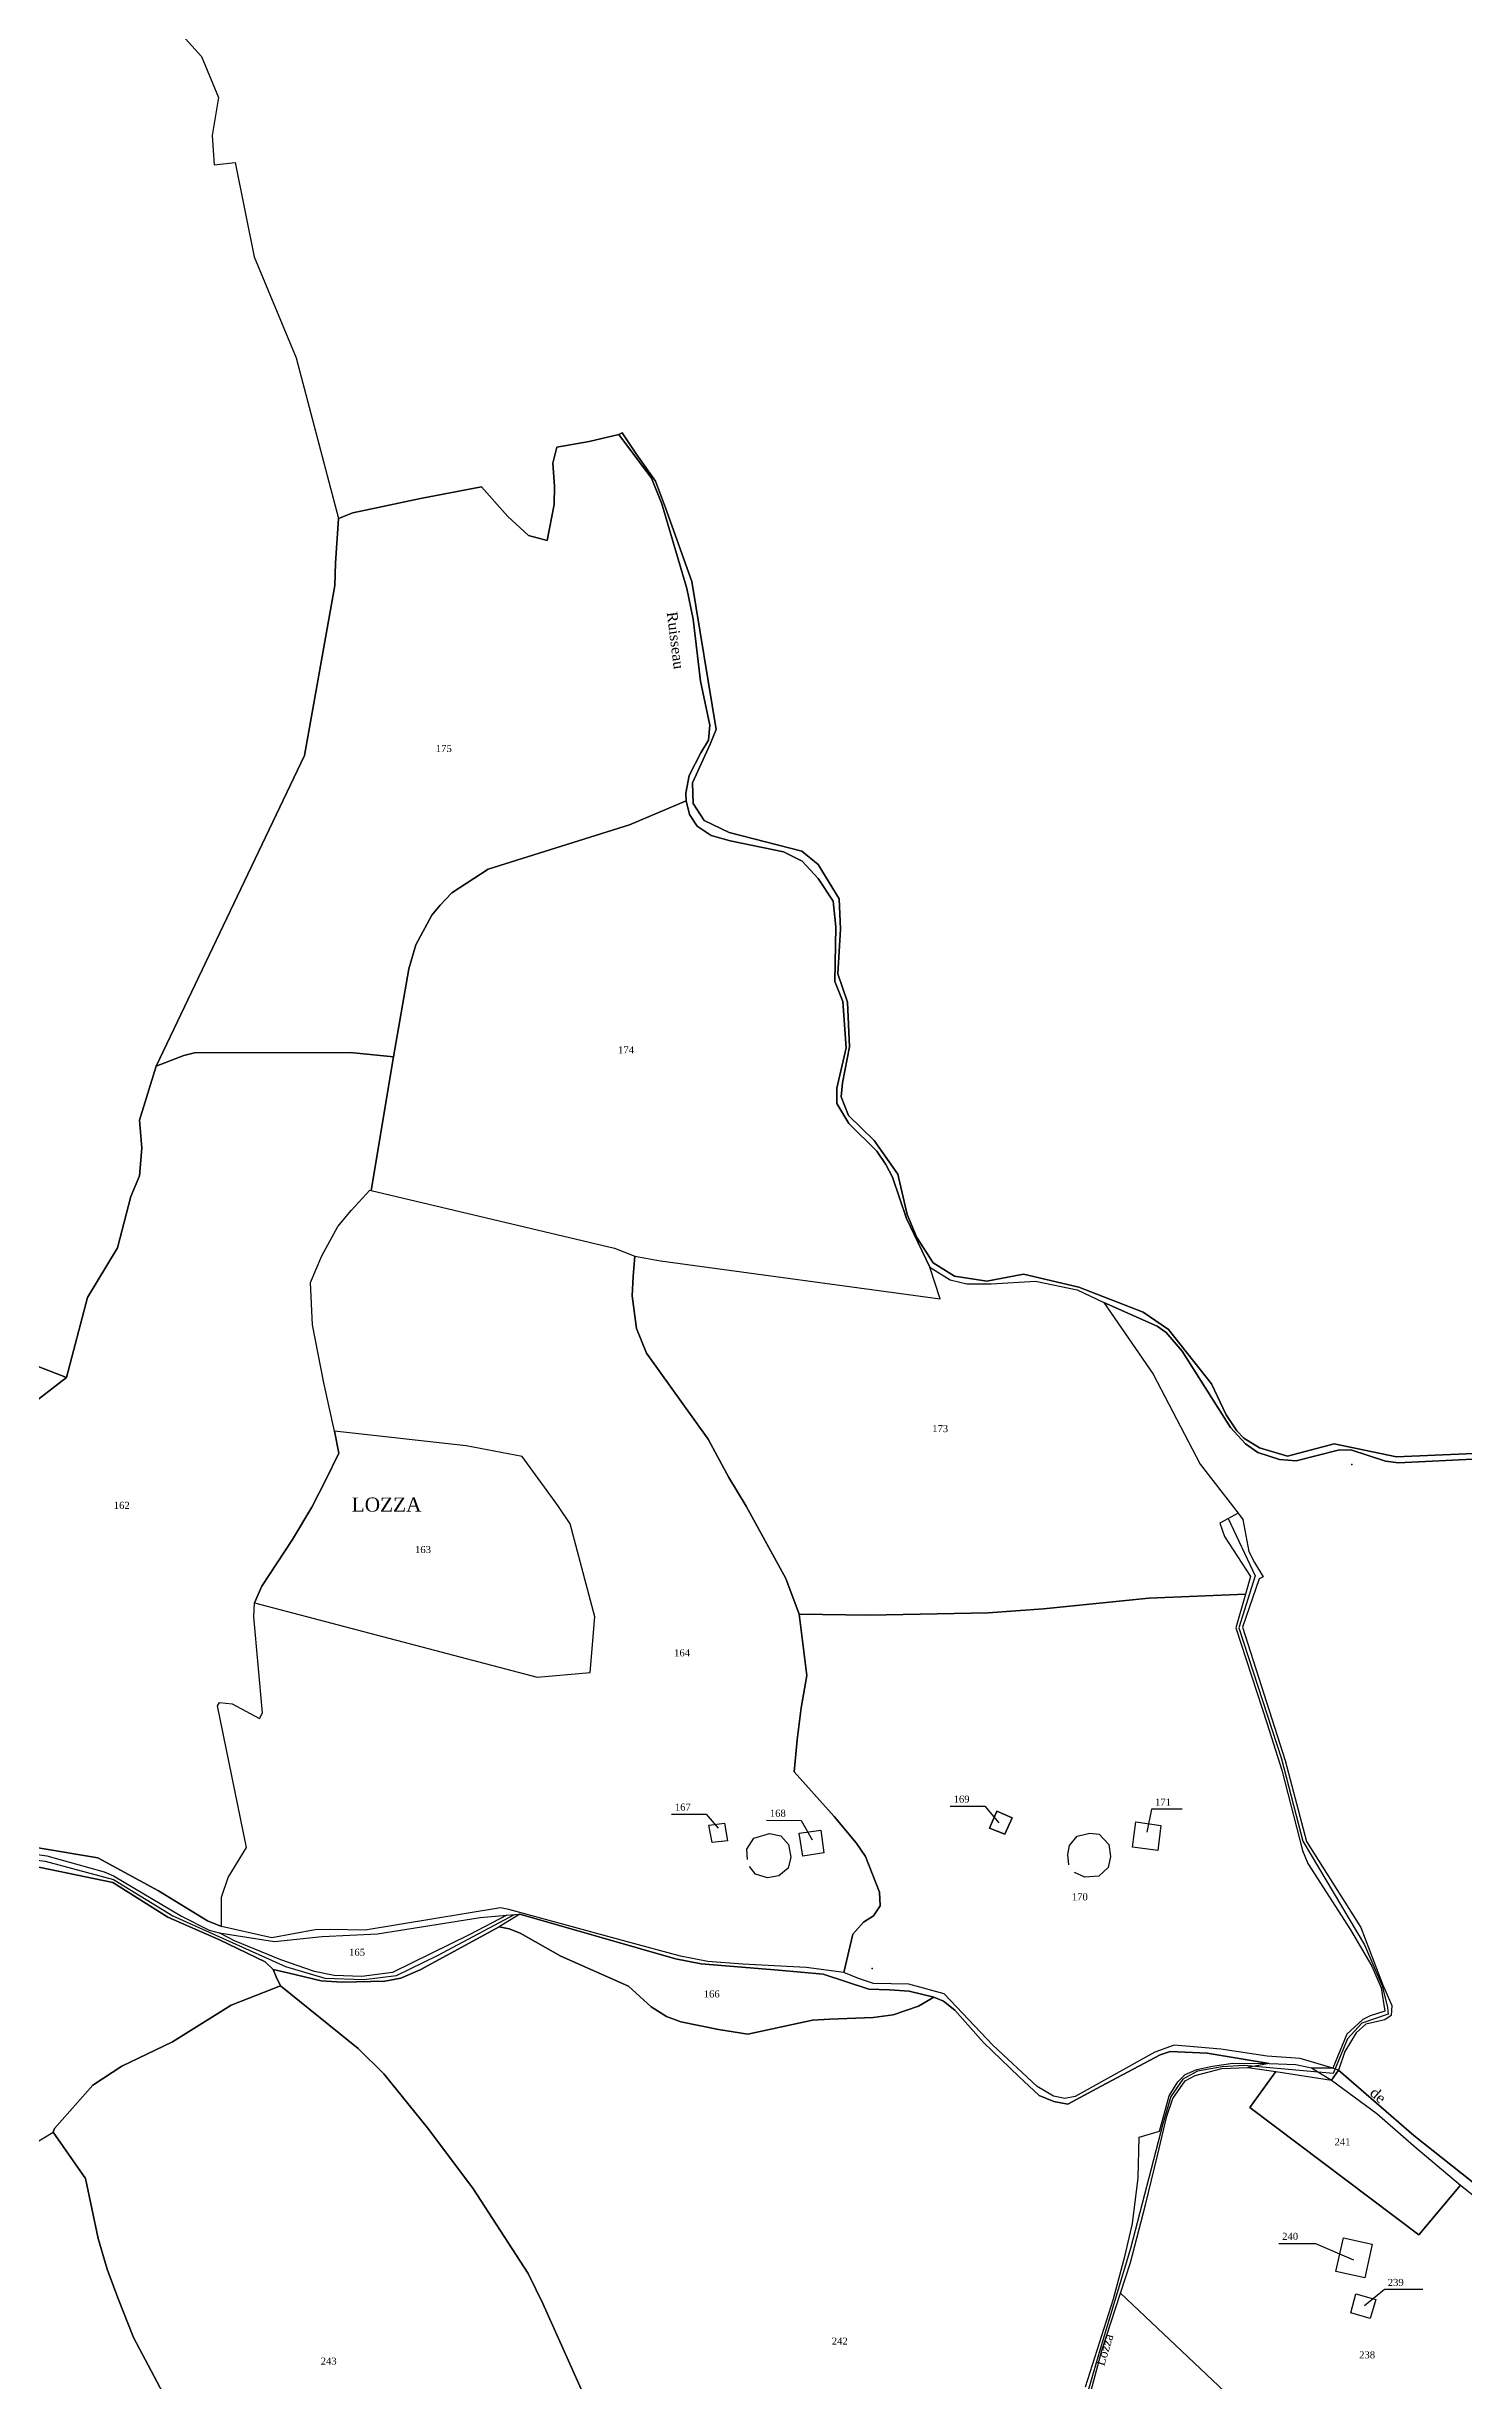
# Model space of a CAD drawing. Extents: x 1205805 to 1207436, y 6154338 to 6158020.
# Drawn here: x 1206519 to 1206922, y 6155623 to 6156285 of the extents above; entities that cross this region are included whole.
import ezdxf

# ---------------------------------------------------------------- set-up
doc = ezdxf.new("R2010")
doc.units = 0
doc.linetypes.add('CONTINU', pattern=[0])
doc.layers.get('0').update_dxf_attribs({"linetype": 'CONTINU'})
for name, color, linetype in [('1FLECHEFL', 7, 'CONTINU'), ('1LIEUDIT', 7, 'CONTINU'), ('1PARCELLE', 7, 'CONTINU'), ('1SECTION', 7, 'CONTINU'), ('1SUBDSECT', 7, 'CONTINU'), ('1TRONFLUV', 7, 'CONTINU'), ('1TROUPARCELLE', 7, 'CONTINU'), ('1ZONCOMM', 7, 'CONTINU'), ('3BATIDUR', 7, 'CONTINU'), ('3FISCLINE', 7, 'CONTINUOUS'), ('3FLECHEPAR', 7, 'CONTINU'), ('3LIEUDITTEX', 7, 'CONTINU'), ('3PARCELLETEX', 7, 'CONTINU'), ('3PONT', 7, 'CONTINU'), ('3TRONFLUVTEX', 7, 'CONTINU'), ('3ZONCOMMTEX', 7, 'CONTINU')]:
    doc.layers.add(name, color=color, linetype=linetype)
doc.styles.get("Standard").update_dxf_attribs({"font": 'Times New Roman'})

# ---------------------------------------------------------------- blocks, each defined once
blk = doc.blocks.new('FLECHRU1')
blk.add_point((0, 0))

msp = doc.modelspace()

# ---------------------------------------------------------------- linework, layer by layer
at = {"layer": '1LIEUDIT'}
for points in [[(1206933.13, 6155886.3), (1206902.38, 6155884.99), (1206884.71, 6155888.62), (1206871.52, 6155885.2), (1206863.58, 6155887.55), (1206859.06, 6155890.24), (1206857.14, 6155892.37), (1206854.06, 6155896.85), (1206849.93, 6155905.73), (1206837.72, 6155921.09), (1206830.51, 6155926.06), (1206812.3, 6155933.14), (1206796.61, 6155936.77), (1206786.22, 6155934.87), (1206777.04, 6155936.29), (1206770.98, 6155940.06), (1206766.31, 6155947.24), (1206763.58, 6155953.77), (1206760.89, 6155965.19), (1206754.22, 6155974.77), (1206746.94, 6155981.87), (1206744.83, 6155987.18), (1206745.26, 6155991.15), (1206747.19, 6156001.33), (1206746.64, 6156014.06), (1206743.88, 6156022.02), (1206744.64, 6156034.72), (1206744.29, 6156043.38), (1206738.31, 6156053.07), (1206733.7, 6156056.84), (1206713.04, 6156062.15), (1206705.93, 6156065.54), (1206702.88, 6156070.36), (1206702.68, 6156076.29), (1206707.7, 6156087.24), (1206709.38, 6156091.4), (1206702.51, 6156133.44), (1206695.03, 6156154.34), (1206692.14, 6156161.84), (1206686.72, 6156169.68), (1206682.67, 6156175.64), (1206681.76, 6156175.16), (1206673.34, 6156173.13), (1206664.16, 6156171.51), (1206663.04, 6156166.95), (1206663.47, 6156160.42), (1206663.46, 6156155.24), (1206661.41, 6156145.09), (1206656.16, 6156146.45), (1206650.28, 6156151.88), (1206642.77, 6156160.3), (1206625.49, 6156156.92), (1206614.83, 6156154.66), (1206606.31, 6156152.91), (1206602.21, 6156151.33), (1206601.35, 6156138.59), (1206601.15, 6156132.25), (1206592.57, 6156084), (1206550.51, 6155995.82), (1206545.78, 6155980.51), (1206546.46, 6155972.6), (1206545.76, 6155964.73), (1206543.28, 6155958.83), (1206539.52, 6155944.32), (1206531.03, 6155930.23), (1206525.08, 6155907.48), (1206514.08, 6155911.71)], [(1206509.91, 6155770.05), (1206538.15, 6155764.13), (1206553.83, 6155754.31), (1206568.5, 6155747.88), (1206581.39, 6155741.65), (1206583.66, 6155739.44), (1206588.18, 6155738.41), (1206597.26, 6155736.21), (1206603.22, 6155735.87), (1206615.41, 6155736.18), (1206619.9, 6155737.01), (1206625.35, 6155739.36), (1206647.77, 6155751.58), (1206650.62, 6155751.05), (1206653.75, 6155749.76), (1206665.31, 6155743.24), (1206684.51, 6155734.74), (1206690.92, 6155728.83), (1206695.25, 6155726.15), (1206699.38, 6155724.59), (1206710.07, 6155722.44), (1206718.4, 6155721.14), (1206736.68, 6155725.13), (1206741.61, 6155725.41), (1206753.94, 6155725.86), (1206759.64, 6155726.61), (1206766.82, 6155729.07), (1206771.18, 6155731.63), (1206773.89, 6155730.5), (1206777.08, 6155727.97), (1206785.26, 6155718.77), (1206795.23, 6155709.09), (1206801.04, 6155703.72), (1206805.2, 6155701.97), (1206809.17, 6155701.28), (1206818.6, 6155706.36), (1206835.34, 6155715.27), (1206838.18, 6155716.21), (1206848.69, 6155715.76), (1206866.29, 6155712.76), (1206860.25, 6155711.61), (1206860.25, 6155711.61), (1206868.17, 6155710.53), (1206883.98, 6155708.06), (1206896.8, 6155698.62), (1206907.36, 6155689.4), (1206920.62, 6155678.22), (1206934.16, 6155667.34)], [(1206554.92, 6155614.5), (1206544.02, 6155635.07), (1206539.57, 6155646.25), (1206536.57, 6155654.44), (1206534.05, 6155663.08), (1206530.46, 6155680.18), (1206521.21, 6155693.33), (1206521.63, 6155694.36), (1206532.51, 6155706.61), (1206540.7, 6155711.99), (1206555.07, 6155718.93), (1206571.74, 6155729.35), (1206585.76, 6155734.84), (1206584.5, 6155737.4), (1206583.66, 6155739.44), (1206581.39, 6155741.65), (1206568.5, 6155747.88), (1206553.83, 6155754.31), (1206538.15, 6155764.13), (1206509.91, 6155770.05)], [(1206554.92, 6155614.5), (1206544.02, 6155635.07), (1206539.57, 6155646.25), (1206536.57, 6155654.44), (1206534.05, 6155663.08), (1206530.46, 6155680.18), (1206521.21, 6155693.33), (1206521.63, 6155694.36), (1206532.51, 6155706.61), (1206540.7, 6155711.99), (1206555.07, 6155718.93), (1206571.74, 6155729.35), (1206585.76, 6155734.84), (1206584.5, 6155737.4), (1206583.66, 6155739.44), (1206588.18, 6155738.41), (1206597.26, 6155736.21), (1206603.22, 6155735.87), (1206615.41, 6155736.18), (1206619.9, 6155737.01), (1206625.35, 6155739.36), (1206647.77, 6155751.58), (1206650.62, 6155751.05), (1206653.75, 6155749.76), (1206665.31, 6155743.24), (1206684.51, 6155734.74), (1206690.92, 6155728.83), (1206695.25, 6155726.15), (1206699.38, 6155724.59), (1206710.07, 6155722.44), (1206718.4, 6155721.14), (1206736.68, 6155725.13), (1206741.61, 6155725.41), (1206753.94, 6155725.86), (1206759.64, 6155726.61), (1206766.82, 6155729.07), (1206771.18, 6155731.63), (1206773.89, 6155730.5), (1206777.08, 6155727.97), (1206785.26, 6155718.77), (1206795.23, 6155709.09), (1206801.04, 6155703.72), (1206805.2, 6155701.97), (1206809.17, 6155701.28), (1206818.6, 6155706.36), (1206835.34, 6155715.27), (1206838.18, 6155716.21), (1206848.69, 6155715.76), (1206866.29, 6155712.76), (1206860.25, 6155711.61), (1206860.25, 6155711.61), (1206868.17, 6155710.53), (1206883.98, 6155708.06), (1206896.8, 6155698.62), (1206907.36, 6155689.4), (1206920.62, 6155678.22), (1206934.16, 6155667.34)]]:
    msp.add_lwpolyline(points, dxfattribs=at)
at = {"layer": '1PARCELLE'}
for points in [[(1206617.81, 6155998.46), (1206622.17, 6156023.49), (1206624.14, 6156030.31), (1206628.72, 6156038.68), (1206631.03, 6156041.59), (1206634.39, 6156045.07), (1206644.67, 6156051.79), (1206684.81, 6156064.3), (1206700.84, 6156071.11), (1206700.75, 6156073.36), (1206701.69, 6156078.35), (1206704.99, 6156084.76), (1206707.21, 6156088.42), (1206707.59, 6156092.63), (1206704.98, 6156105.14), (1206702.85, 6156122.68), (1206701.07, 6156131.44), (1206693.94, 6156155.46), (1206690.99, 6156162.73), (1206681.76, 6156175.16), (1206673.34, 6156173.13), (1206664.16, 6156171.51), (1206663.04, 6156166.95), (1206663.47, 6156160.42), (1206663.46, 6156155.24), (1206661.41, 6156145.09), (1206656.16, 6156146.45), (1206650.28, 6156151.88), (1206642.77, 6156160.3), (1206625.49, 6156156.92), (1206614.83, 6156154.66), (1206606.31, 6156152.91), (1206602.21, 6156151.33), (1206601.35, 6156138.59), (1206601.15, 6156132.25), (1206592.57, 6156084), (1206550.51, 6155995.82), (1206558.35, 6155998.89), (1206561.33, 6155999.63), (1206605.55, 6155999.77), (1206617.81, 6155998.46)], [(1206611.51, 6155960.6), (1206680.56, 6155944.16), (1206686.28, 6155941.95), (1206693.62, 6155940.58), (1206772.97, 6155929.78), (1206770.03, 6155938.78), (1206763.4, 6155952.57), (1206759.37, 6155964.32), (1206757.48, 6155967.96), (1206754.96, 6155971.68), (1206746.99, 6155979.62), (1206743.6, 6155985.25), (1206743.62, 6155989.58), (1206746.24, 6156001.1), (1206745.36, 6156014.16), (1206743.01, 6156019.88), (1206743.37, 6156035.4), (1206742.55, 6156042.64), (1206738.34, 6156049.1), (1206733.81, 6156054.06), (1206728.44, 6156056.7), (1206713.38, 6156059.78), (1206707.93, 6156061.31), (1206704, 6156064.01), (1206701.81, 6156067.28), (1206700.84, 6156071.11), (1206684.81, 6156064.3), (1206644.67, 6156051.79), (1206634.39, 6156045.07), (1206631.03, 6156041.59), (1206628.72, 6156038.68), (1206624.14, 6156030.31), (1206622.17, 6156023.49), (1206617.81, 6155998.46), (1206611.51, 6155960.6)], [(1206734.93, 6155740.04), (1206716.94, 6155740.96), (1206707.04, 6155741.78), (1206699.26, 6155743.27), (1206683.83, 6155747.4), (1206650.53, 6155756.54), (1206648.2, 6155756.94), (1206609.82, 6155750.61), (1206599.84, 6155750.81), (1206595.6, 6155750.72), (1206583.31, 6155748.46), (1206568.99, 6155751.63), (1206569.02, 6155760.02), (1206570.88, 6155765.54), (1206576.09, 6155774.14), (1206567.85, 6155814.33), (1206568.47, 6155815.28), (1206572.08, 6155814.87), (1206579.82, 6155810.74), (1206580.67, 6155812.31), (1206578.2, 6155839.53), (1206578.42, 6155843.56), (1206658.58, 6155822.46), (1206673.66, 6155823.74), (1206674.93, 6155839.52), (1206667.96, 6155865.96), (1206664.42, 6155871.19), (1206654.3, 6155885.03), (1206638.41, 6155888.11), (1206601.07, 6155892.25), (1206598.01, 6155906), (1206594.88, 6155922.47), (1206594.31, 6155934.45), (1206597.48, 6155942.01), (1206602.05, 6155950.34), (1206605.94, 6155954.99), (1206611.12, 6155960.69), (1206611.51, 6155960.6), (1206680.56, 6155944.16), (1206686.28, 6155941.95), (1206685.79, 6155936.11), (1206685.56, 6155930.67), (1206686.81, 6155921.37), (1206689.59, 6155914.37), (1206707.08, 6155890.02), (1206712.98, 6155879.06), (1206717.91, 6155870.98), (1206729.14, 6155850.43), (1206732.95, 6155840.34), (1206735.06, 6155822.87), (1206733.47, 6155813.69), (1206732.36, 6155804.66), (1206731.47, 6155795.54), (1206742.9, 6155782.86), (1206749.14, 6155775.46), (1206751.74, 6155771.53), (1206755.68, 6155761.43), (1206755.88, 6155757.56), (1206754.02, 6155754.71), (1206751.21, 6155752.91), (1206748.12, 6155749.53), (1206745.63, 6155738.63), (1206734.93, 6155740.04)], [(1206732.95, 6155840.34), (1206729.14, 6155850.43), (1206717.91, 6155870.98), (1206712.98, 6155879.06), (1206707.08, 6155890.02), (1206689.59, 6155914.37), (1206686.81, 6155921.37), (1206685.56, 6155930.67), (1206685.79, 6155936.11), (1206686.28, 6155941.95), (1206693.62, 6155940.58), (1206772.97, 6155929.78), (1206770.03, 6155938.78), (1206775.81, 6155935.2), (1206780.48, 6155934.05), (1206787.41, 6155934.08), (1206799.95, 6155934.82), (1206811.77, 6155932.33), (1206819.42, 6155928.74), (1206833.35, 6155908.45), (1206846.71, 6155882.86), (1206857.47, 6155869.02), (1206852.34, 6155866.13), (1206853.57, 6155862.38), (1206860.99, 6155850.99), (1206859.54, 6155845.96), (1206832.16, 6155844.86), (1206802.27, 6155841.79), (1206786.57, 6155840.67), (1206752.76, 6155840.03), (1206732.95, 6155840.34)], [(1206525.08, 6155907.48), (1206514.08, 6155911.71), (1206502.66, 6155917.29), (1206497.51, 6155918.89), (1206473.26, 6155922.73), (1206446.02, 6155910.64), (1206451.58, 6155901.9), (1206458.71, 6155892), (1206454.52, 6155890.88), (1206449.7, 6155888.5), (1206456.38, 6155873.08), (1206458.79, 6155865.28), (1206480.98, 6155874.78), (1206484.02, 6155876.31), (1206502.4, 6155890.09), (1206525.08, 6155907.48)], [(1206578.42, 6155843.56), (1206658.58, 6155822.46), (1206673.66, 6155823.74), (1206674.93, 6155839.52), (1206667.96, 6155865.96), (1206664.42, 6155871.19), (1206654.3, 6155885.03), (1206638.41, 6155888.11), (1206601.07, 6155892.25), (1206602.32, 6155886.04), (1206598.66, 6155878.48), (1206594.67, 6155870.69), (1206589.14, 6155861.53), (1206580.44, 6155848.28), (1206578.42, 6155843.56)], [(1206805.11, 6155703.52), (1206800.47, 6155706.24), (1206787.92, 6155718.04), (1206774.06, 6155732.59), (1206764.09, 6155735.3), (1206754.03, 6155735.46), (1206749.75, 6155736.87), (1206745.63, 6155738.63), (1206748.12, 6155749.53), (1206751.21, 6155752.91), (1206754.02, 6155754.71), (1206755.88, 6155757.56), (1206755.68, 6155761.43), (1206751.74, 6155771.53), (1206749.14, 6155775.46), (1206742.9, 6155782.86), (1206731.47, 6155795.54), (1206732.36, 6155804.66), (1206733.47, 6155813.69), (1206735.06, 6155822.87), (1206732.95, 6155840.34), (1206752.76, 6155840.03), (1206786.57, 6155840.67), (1206802.27, 6155841.79), (1206832.16, 6155844.86), (1206859.54, 6155845.96), (1206856.85, 6155836.41), (1206865.71, 6155809.22), (1206869.87, 6155796.08), (1206875.75, 6155773.25), (1206877.28, 6155769.55), (1206889.35, 6155750.77), (1206895.41, 6155740.41), (1206898.1, 6155734.26), (1206899.14, 6155727.67), (1206894.96, 6155726.29), (1206892.9, 6155725.27), (1206888.37, 6155721.14), (1206884.38, 6155711.49), (1206875.08, 6155714.25), (1206865.75, 6155714.89), (1206852.53, 6155716.9), (1206839.32, 6155717.95), (1206833.86, 6155716.05), (1206811.23, 6155703.4), (1206808.3, 6155702.86), (1206805.11, 6155703.52)], [(1206793.38, 6155782.56), (1206788.99, 6155784.44), (1206786.89, 6155779.6), (1206791.33, 6155777.87), (1206793.38, 6155782.56)], [(1206707.32, 6155780.41), (1206711.73, 6155781.03), (1206712.55, 6155776.03), (1206708.2, 6155775.49), (1206707.32, 6155780.41)], [(1206732.92, 6155778.14), (1206739.07, 6155778.98), (1206739.9, 6155772.54), (1206733.94, 6155771.63), (1206732.92, 6155778.14)], [(1206827.55, 6155774.15), (1206828.47, 6155781.34), (1206835.52, 6155780.33), (1206834.7, 6155773.23), (1206827.55, 6155774.15)], [(1206493.28, 6155771.39), (1206490.66, 6155766.5), (1206489.54, 6155755.78), (1206483.72, 6155737.18), (1206476.91, 6155721.01), (1206474.52, 6155692.25), (1206469.87, 6155667.61), (1206493.43, 6155676.43), (1206521.21, 6155693.33), (1206521.63, 6155694.36), (1206532.51, 6155706.61), (1206540.7, 6155711.99), (1206555.07, 6155718.93), (1206571.74, 6155729.35), (1206585.76, 6155734.84), (1206584.5, 6155737.4), (1206583.66, 6155739.44), (1206581.39, 6155741.65), (1206568.5, 6155747.88), (1206553.83, 6155754.31), (1206538.15, 6155764.13), (1206509.91, 6155770.05), (1206493.28, 6155771.39)], [(1206642.39, 6155754.18), (1206649.99, 6155754.92), (1206639.53, 6155749.4), (1206617.57, 6155738.62), (1206608.88, 6155737.46), (1206600.97, 6155737.78), (1206595.38, 6155738.89), (1206585.87, 6155742.2), (1206572.72, 6155747.56), (1206568.32, 6155749.83), (1206584.02, 6155747.4), (1206597.6, 6155748.84), (1206613.31, 6155749.56), (1206642.39, 6155754.18)], [(1206771.18, 6155731.63), (1206764.18, 6155733.29), (1206758.58, 6155733.74), (1206752.68, 6155733.93), (1206739.78, 6155738.15), (1206727.03, 6155739.31), (1206705.13, 6155741.07), (1206697.86, 6155742.53), (1206653.69, 6155755.15), (1206647.77, 6155751.58), (1206650.62, 6155751.05), (1206653.75, 6155749.76), (1206665.31, 6155743.24), (1206684.51, 6155734.74), (1206690.92, 6155728.83), (1206695.25, 6155726.15), (1206699.38, 6155724.59), (1206710.07, 6155722.44), (1206718.4, 6155721.14), (1206736.68, 6155725.13), (1206741.61, 6155725.41), (1206753.94, 6155725.86), (1206759.64, 6155726.61), (1206766.82, 6155729.07), (1206771.18, 6155731.63)], [(1206920.62, 6155678.22), (1206908.72, 6155664.2), (1206860.76, 6155700.29), (1206868.17, 6155710.53), (1206883.98, 6155708.06), (1206896.8, 6155698.62), (1206907.36, 6155689.4), (1206920.62, 6155678.22)], [(1206885.24, 6155653.78), (1206887.42, 6155663.35), (1206895.52, 6155661.51), (1206893.47, 6155651.92), (1206885.24, 6155653.78)], [(1206813.12, 6155564.65), (1206810.95, 6155577.47), (1206810.43, 6155585.19), (1206810.55, 6155593.16), (1206810.77, 6155599.93), (1206811.52, 6155604.01), (1206818.84, 6155631.31), (1206824.11, 6155647.63), (1206871.11, 6155603.16), (1206908.25, 6155571.41), (1206893.43, 6155568.9), (1206886.9, 6155568.33), (1206880.39, 6155566.73), (1206870.65, 6155562.75), (1206866.57, 6155562.06), (1206855.67, 6155569.32), (1206844.1, 6155568.92), (1206827.37, 6155567.04), (1206813.12, 6155564.65)], [(1206889.46, 6155641.98), (1206890.92, 6155647.41), (1206896.56, 6155645.82), (1206894.99, 6155640.42), (1206889.46, 6155641.98)]]:
    msp.add_lwpolyline(points, close=True, dxfattribs=at)
for points in [[(1206499.95, 6155776.81), (1206533.9, 6155771.12), (1206551.18, 6155761.77), (1206565.03, 6155753.31), (1206568.99, 6155751.63), (1206568.99, 6155751.63), (1206569.02, 6155760.02), (1206570.88, 6155765.54), (1206576.09, 6155774.14), (1206567.85, 6155814.33), (1206568.47, 6155815.28), (1206572.08, 6155814.87), (1206579.82, 6155810.74), (1206580.67, 6155812.31), (1206578.2, 6155839.53), (1206578.42, 6155843.56), (1206580.44, 6155848.28), (1206589.14, 6155861.53), (1206594.67, 6155870.69), (1206598.66, 6155878.48), (1206602.32, 6155886.04), (1206601.07, 6155892.25), (1206598.01, 6155906), (1206594.88, 6155922.47), (1206594.31, 6155934.45), (1206597.48, 6155942.01), (1206602.05, 6155950.34), (1206605.94, 6155954.99), (1206611.12, 6155960.69), (1206611.51, 6155960.6), (1206617.81, 6155998.46), (1206605.55, 6155999.77), (1206561.33, 6155999.63), (1206558.35, 6155998.89), (1206550.51, 6155995.82), (1206545.78, 6155980.51), (1206546.46, 6155972.6), (1206545.76, 6155964.73), (1206543.28, 6155958.83), (1206539.52, 6155944.32), (1206531.03, 6155930.23), (1206525.08, 6155907.48), (1206502.4, 6155890.09)], [(1206925.94, 6155884.37), (1206902.97, 6155883.26), (1206899.31, 6155883.76), (1206889.51, 6155887), (1206885.88, 6155886.86), (1206873.97, 6155883.83), (1206869.24, 6155884.23), (1206863.04, 6155886.22), (1206859.57, 6155888.69), (1206855.32, 6155893.33), (1206841.64, 6155914.94), (1206837.05, 6155920.27), (1206834.48, 6155922.05), (1206819.42, 6155928.74), (1206833.35, 6155908.45), (1206846.71, 6155882.86), (1206857.47, 6155869.02), (1206857.47, 6155869.02), (1206858.79, 6155867.18), (1206860.51, 6155858.1), (1206862.1, 6155854.94), (1206864.58, 6155850.92), (1206863.46, 6155850.34), (1206858.72, 6155836.65), (1206870.85, 6155798.82), (1206876.88, 6155775.78), (1206892.27, 6155751.35), (1206898.46, 6155735.33), (1206901.06, 6155729.25), (1206900.91, 6155726.37), (1206899.07, 6155725.17), (1206893.71, 6155723.95), (1206890.95, 6155721.52), (1206887.73, 6155716.2), (1206885.96, 6155710.91), (1206907.32, 6155692.36), (1206929.25, 6155674.9)], [(1206814.21, 6155621.04), (1206822.1, 6155646.03), (1206825.43, 6155658.39), (1206827.5, 6155667.4), (1206829.12, 6155680.36), (1206829.4, 6155691.85), (1206835.15, 6155693.6), (1206837.92, 6155703.61), (1206840.38, 6155707.58), (1206842.47, 6155709.65), (1206845.78, 6155711.11), (1206850.23, 6155712.05), (1206856.02, 6155712.84), (1206866.29, 6155712.76), (1206848.69, 6155715.76), (1206838.18, 6155716.21), (1206835.34, 6155715.27), (1206818.6, 6155706.36), (1206809.17, 6155701.28), (1206805.2, 6155701.97), (1206801.04, 6155703.72), (1206795.23, 6155709.09), (1206785.26, 6155718.77), (1206777.08, 6155727.97), (1206773.89, 6155730.5), (1206771.18, 6155731.63), (1206771.18, 6155731.63), (1206766.82, 6155729.07), (1206759.64, 6155726.61), (1206753.94, 6155725.86), (1206741.61, 6155725.41), (1206736.68, 6155725.13), (1206718.4, 6155721.14), (1206710.07, 6155722.44), (1206699.38, 6155724.59), (1206695.25, 6155726.15), (1206690.92, 6155728.83), (1206684.51, 6155734.74), (1206665.31, 6155743.24), (1206653.75, 6155749.76), (1206650.62, 6155751.05), (1206647.77, 6155751.58), (1206625.35, 6155739.36), (1206619.9, 6155737.01), (1206615.41, 6155736.18), (1206603.22, 6155735.87), (1206597.26, 6155736.21), (1206588.18, 6155738.41), (1206583.66, 6155739.44), (1206584.5, 6155737.4), (1206585.76, 6155734.84), (1206607.81, 6155717.09), (1206615.1, 6155709.82), (1206627.47, 6155694.52), (1206640.33, 6155677.38), (1206656.08, 6155653.21), (1206660.17, 6155644.64), (1206674.75, 6155612.1)], [(1206674.75, 6155612.1), (1206660.17, 6155644.64), (1206656.08, 6155653.21), (1206640.33, 6155677.38), (1206627.47, 6155694.52), (1206615.1, 6155709.82), (1206607.81, 6155717.09), (1206585.76, 6155734.84), (1206571.74, 6155729.35), (1206555.07, 6155718.93), (1206540.7, 6155711.99), (1206532.51, 6155706.61), (1206521.63, 6155694.36), (1206521.21, 6155693.33), (1206521.21, 6155693.33), (1206530.46, 6155680.18), (1206534.05, 6155663.08), (1206536.57, 6155654.44), (1206539.57, 6155646.25), (1206544.02, 6155635.07), (1206554.92, 6155614.5)], [(1206871.11, 6155603.16), (1206824.11, 6155647.63), (1206826.97, 6155656.27), (1206831.2, 6155672.63), (1206834.65, 6155686.66), (1206837.3, 6155697.85), (1206838.93, 6155702.85), (1206842.42, 6155707.83), (1206845.28, 6155709.41), (1206852.89, 6155711.41), (1206860.25, 6155711.61), (1206868.17, 6155710.53), (1206860.76, 6155700.29), (1206908.72, 6155664.2), (1206920.62, 6155678.22), (1206934.16, 6155667.34), (1206933.86, 6155665.03), (1206934.26, 6155661.58), (1206935.27, 6155658.28), (1206937.77, 6155650.23), (1206941.87, 6155641.94), (1206947.89, 6155631.52), (1206956.93, 6155617.86)], [(1206407.61, 6155620.33), (1206408.18, 6155633.19), (1206409.68, 6155663.01), (1206421.53, 6155663.28), (1206435.17, 6155661.04), (1206447.69, 6155660.22), (1206469.87, 6155667.61), (1206493.43, 6155676.43), (1206521.21, 6155693.33), (1206530.46, 6155680.18), (1206534.05, 6155663.08), (1206536.57, 6155654.44), (1206539.57, 6155646.25), (1206544.02, 6155635.07), (1206554.92, 6155614.5)]]:
    msp.add_lwpolyline(points, dxfattribs=at)
at = {"layer": '1SECTION'}
msp.add_lwpolyline([(1206558.83, 6156287.4), (1206563.35, 6156282.37), (1206568.14, 6156270.79), (1206566.41, 6156259.95), (1206566.97, 6156251.69), (1206572.92, 6156252.34), (1206578.28, 6156225.59), (1206590.16, 6156196.88), (1206602.21, 6156151.33), (1206601.35, 6156138.59), (1206601.15, 6156132.25), (1206592.57, 6156084), (1206550.51, 6155995.82), (1206545.78, 6155980.51), (1206546.46, 6155972.6), (1206545.76, 6155964.73), (1206543.28, 6155958.83), (1206539.52, 6155944.32), (1206531.03, 6155930.23), (1206525.08, 6155907.48), (1206514.08, 6155911.71)], dxfattribs=at)
at = {"layer": '1SUBDSECT'}
msp.add_lwpolyline([(1206514.08, 6155911.71), (1206525.08, 6155907.48), (1206531.03, 6155930.23), (1206539.52, 6155944.32), (1206543.28, 6155958.83), (1206545.76, 6155964.73), (1206546.46, 6155972.6), (1206545.78, 6155980.51), (1206550.51, 6155995.82), (1206592.57, 6156084), (1206601.15, 6156132.25), (1206601.35, 6156138.59), (1206602.21, 6156151.33), (1206606.31, 6156152.91), (1206614.83, 6156154.66), (1206625.49, 6156156.92), (1206642.77, 6156160.3), (1206650.28, 6156151.88), (1206656.16, 6156146.45), (1206661.41, 6156145.09), (1206663.46, 6156155.24), (1206663.47, 6156160.42), (1206663.04, 6156166.95), (1206664.16, 6156171.51), (1206673.34, 6156173.13), (1206681.76, 6156175.16), (1206682.67, 6156175.64), (1206686.72, 6156169.68), (1206692.14, 6156161.84), (1206695.03, 6156154.34), (1206702.51, 6156133.44), (1206709.38, 6156091.4), (1206707.7, 6156087.24), (1206702.68, 6156076.29), (1206702.88, 6156070.36), (1206705.93, 6156065.54), (1206713.04, 6156062.15), (1206733.7, 6156056.84), (1206738.31, 6156053.07), (1206744.29, 6156043.38), (1206744.64, 6156034.72), (1206743.88, 6156022.02), (1206746.64, 6156014.06), (1206747.19, 6156001.33), (1206745.26, 6155991.15), (1206744.83, 6155987.18), (1206746.94, 6155981.87), (1206754.22, 6155974.77), (1206760.89, 6155965.19), (1206763.58, 6155953.77), (1206766.31, 6155947.24), (1206770.98, 6155940.06), (1206777.04, 6155936.29), (1206786.22, 6155934.87), (1206796.61, 6155936.77), (1206812.3, 6155933.14), (1206830.51, 6155926.06), (1206837.72, 6155921.09), (1206849.93, 6155905.73), (1206854.06, 6155896.85), (1206857.14, 6155892.37), (1206859.06, 6155890.24), (1206863.58, 6155887.55), (1206871.52, 6155885.2), (1206884.71, 6155888.62), (1206902.38, 6155884.99), (1206933.13, 6155886.3)], dxfattribs=at)
at = {"layer": '1TRONFLUV'}
for points in [[(1206933.13, 6155886.3), (1206902.38, 6155884.99), (1206884.71, 6155888.62), (1206871.52, 6155885.2), (1206863.58, 6155887.55), (1206859.06, 6155890.24), (1206857.14, 6155892.37), (1206854.06, 6155896.85), (1206849.93, 6155905.73), (1206837.72, 6155921.09), (1206830.51, 6155926.06), (1206812.3, 6155933.14), (1206812.3, 6155933.14), (1206796.61, 6155936.77), (1206786.22, 6155934.87), (1206777.04, 6155936.29), (1206770.98, 6155940.06), (1206766.31, 6155947.24), (1206763.58, 6155953.77), (1206760.89, 6155965.19), (1206754.22, 6155974.77), (1206746.94, 6155981.87), (1206744.83, 6155987.18), (1206745.26, 6155991.15), (1206747.19, 6156001.33), (1206746.64, 6156014.06), (1206743.88, 6156022.02), (1206744.64, 6156034.72), (1206744.29, 6156043.38), (1206738.31, 6156053.07), (1206733.7, 6156056.84), (1206713.04, 6156062.15), (1206705.93, 6156065.54), (1206702.88, 6156070.36), (1206702.68, 6156076.29), (1206707.7, 6156087.24), (1206709.38, 6156091.4), (1206702.51, 6156133.44), (1206695.03, 6156154.34), (1206692.14, 6156161.84), (1206686.72, 6156169.68), (1206682.67, 6156175.64), (1206681.76, 6156175.16), (1206690.99, 6156162.73), (1206693.94, 6156155.46), (1206701.07, 6156131.44), (1206702.85, 6156122.68), (1206704.98, 6156105.14), (1206707.59, 6156092.63), (1206707.21, 6156088.42), (1206704.99, 6156084.76), (1206701.69, 6156078.35), (1206700.75, 6156073.36), (1206700.84, 6156071.11), (1206701.81, 6156067.28), (1206704, 6156064.01), (1206707.93, 6156061.31), (1206713.38, 6156059.78), (1206728.44, 6156056.7), (1206733.81, 6156054.06), (1206738.34, 6156049.1), (1206742.55, 6156042.64), (1206743.37, 6156035.4), (1206743.01, 6156019.88), (1206745.36, 6156014.16), (1206746.24, 6156001.1), (1206743.62, 6155989.58), (1206743.6, 6155985.25), (1206746.99, 6155979.62), (1206754.96, 6155971.68), (1206757.48, 6155967.96), (1206759.37, 6155964.32), (1206763.4, 6155952.57), (1206770.03, 6155938.78), (1206775.81, 6155935.2), (1206780.48, 6155934.05), (1206787.41, 6155934.08), (1206799.95, 6155934.82), (1206811.77, 6155932.33), (1206819.42, 6155928.74), (1206834.48, 6155922.05), (1206837.05, 6155920.27), (1206841.64, 6155914.94), (1206855.32, 6155893.33), (1206859.57, 6155888.69), (1206863.04, 6155886.22), (1206869.24, 6155884.23), (1206873.97, 6155883.83), (1206885.88, 6155886.86), (1206889.51, 6155887), (1206899.31, 6155883.76), (1206902.97, 6155883.26), (1206925.94, 6155884.37)], [(1206494.13, 6155775.28), (1206519.46, 6155771.76), (1206535.76, 6155767.17), (1206538.42, 6155766.1), (1206557.63, 6155754.6), (1206565.53, 6155750.61), (1206568.32, 6155749.83), (1206584.02, 6155747.4), (1206597.6, 6155748.84), (1206613.31, 6155749.56), (1206642.39, 6155754.18), (1206649.99, 6155754.92), (1206653.69, 6155755.15), (1206697.86, 6155742.53), (1206705.13, 6155741.07), (1206727.03, 6155739.31), (1206739.78, 6155738.15), (1206752.68, 6155733.93), (1206758.58, 6155733.74), (1206764.18, 6155733.29), (1206771.18, 6155731.63), (1206773.89, 6155730.5), (1206777.08, 6155727.97), (1206785.26, 6155718.77), (1206795.23, 6155709.09), (1206801.04, 6155703.72), (1206805.2, 6155701.97), (1206809.17, 6155701.28), (1206818.6, 6155706.36), (1206835.34, 6155715.27), (1206838.18, 6155716.21), (1206848.69, 6155715.76), (1206866.29, 6155712.76), (1206873.88, 6155712.49), (1206878.33, 6155711.55), (1206878.33, 6155711.55), (1206884.38, 6155711.49), (1206875.08, 6155714.25), (1206865.75, 6155714.89), (1206852.53, 6155716.9), (1206839.32, 6155717.95), (1206833.86, 6155716.05), (1206811.23, 6155703.4), (1206808.3, 6155702.86), (1206805.11, 6155703.52), (1206800.47, 6155706.24), (1206787.92, 6155718.04), (1206774.06, 6155732.59), (1206764.09, 6155735.3), (1206754.03, 6155735.46), (1206749.75, 6155736.87), (1206745.63, 6155738.63), (1206734.93, 6155740.04), (1206716.94, 6155740.96), (1206707.04, 6155741.78), (1206699.26, 6155743.27), (1206683.83, 6155747.4), (1206650.53, 6155756.54), (1206648.2, 6155756.94), (1206609.82, 6155750.61), (1206599.84, 6155750.81), (1206595.6, 6155750.72), (1206583.31, 6155748.46), (1206568.99, 6155751.63), (1206565.03, 6155753.31), (1206551.18, 6155761.77), (1206533.9, 6155771.12), (1206499.95, 6155776.81)]]:
    msp.add_lwpolyline(points, dxfattribs=at)
msp.add_lwpolyline([(1206885.96, 6155710.91), (1206883.98, 6155708.06), (1206896.8, 6155698.62), (1206907.36, 6155689.4), (1206920.62, 6155678.22), (1206934.16, 6155667.34), (1206935.89, 6155669.82), (1206929.25, 6155674.9), (1206907.32, 6155692.36), (1206885.96, 6155710.91)], close=True, dxfattribs=at)
at = {"layer": '1TROUPARCELLE'}
for points in [[(1206786.89, 6155779.6), (1206788.99, 6155784.44), (1206793.38, 6155782.56), (1206791.33, 6155777.87), (1206786.89, 6155779.6)], [(1206707.32, 6155780.41), (1206711.73, 6155781.03), (1206712.55, 6155776.03), (1206708.2, 6155775.49), (1206707.32, 6155780.41)], [(1206732.92, 6155778.14), (1206739.07, 6155778.98), (1206739.9, 6155772.54), (1206733.94, 6155771.63), (1206732.92, 6155778.14)], [(1206827.55, 6155774.15), (1206828.47, 6155781.34), (1206835.52, 6155780.33), (1206834.7, 6155773.23), (1206827.55, 6155774.15)], [(1206885.24, 6155653.78), (1206887.42, 6155663.35), (1206895.52, 6155661.51), (1206893.47, 6155651.92), (1206885.24, 6155653.78)], [(1206889.46, 6155641.98), (1206890.92, 6155647.41), (1206896.56, 6155645.82), (1206894.99, 6155640.42), (1206889.46, 6155641.98)]]:
    msp.add_lwpolyline(points, close=True, dxfattribs=at)
at = {"layer": '1ZONCOMM'}
for points in [[(1206854.68, 6155867.44), (1206862.3, 6155851.21), (1206857.71, 6155836.45), (1206869.82, 6155799.3), (1206875.87, 6155775.9), (1206893.32, 6155746.46), (1206898.35, 6155734.82), (1206899.85, 6155728.69), (1206900.03, 6155726.75), (1206892.54, 6155724.22), (1206888.52, 6155719.82), (1206884.44, 6155709.93), (1206859.09, 6155712.18), (1206852.97, 6155711.86), (1206845.94, 6155710.57), (1206841.77, 6155708.37), (1206838.4, 6155703.42), (1206836.1, 6155695.68), (1206826.95, 6155660.28), (1206818.06, 6155630.77), (1206810.59, 6155604.9)], [(1206420.04, 6155778.22), (1206462.98, 6155779.41), (1206485.22, 6155775.61), (1206494.38, 6155773.37), (1206519.03, 6155770.25), (1206538.37, 6155765.03), (1206555.19, 6155754.72), (1206587.2, 6155740.32), (1206598.31, 6155737.01), (1206609.41, 6155736.61), (1206618.63, 6155737.76), (1206630.32, 6155743.45), (1206652.15, 6155755.06)]]:
    msp.add_lwpolyline(points, dxfattribs=at)
at = {"layer": '3BATIDUR'}
for points in [[(1206788.99, 6155784.44), (1206793.38, 6155782.56), (1206791.33, 6155777.87), (1206786.89, 6155779.6), (1206788.99, 6155784.44)], [(1206707.32, 6155780.41), (1206711.73, 6155781.03), (1206712.55, 6155776.03), (1206708.2, 6155775.49), (1206707.32, 6155780.41)], [(1206732.92, 6155778.14), (1206739.07, 6155778.98), (1206739.9, 6155772.54), (1206733.94, 6155771.63), (1206732.92, 6155778.14)], [(1206828.47, 6155781.34), (1206835.52, 6155780.33), (1206834.7, 6155773.23), (1206827.55, 6155774.15), (1206828.47, 6155781.34)], [(1206887.42, 6155663.35), (1206895.52, 6155661.51), (1206893.47, 6155651.92), (1206885.24, 6155653.78), (1206887.42, 6155663.35)], [(1206890.92, 6155647.41), (1206896.56, 6155645.82), (1206894.99, 6155640.42), (1206889.46, 6155641.98), (1206890.92, 6155647.41)]]:
    msp.add_lwpolyline(points, close=True, dxfattribs=at)
at = {"layer": '3FISCLINE'}
for points in [[(1206718.31, 6155770.65), (1206718.11, 6155773.63), (1206720.09, 6155776.74), (1206724.49, 6155778.03), (1206727.71, 6155777.41), (1206729.94, 6155774.98), (1206730.57, 6155771.35), (1206729.79, 6155768.21), (1206727.2, 6155766.1), (1206723.96, 6155765.44), (1206720.54, 6155766.56), (1206718.85, 6155768.66)], [(1206809.4, 6155769.13), (1206809.14, 6155772.08), (1206809.67, 6155774.7), (1206811.82, 6155777.31), (1206815.44, 6155778.19), (1206818.07, 6155777.9), (1206820.79, 6155774.93), (1206821.31, 6155771.58), (1206820.65, 6155768.42), (1206817.92, 6155765.96), (1206814.01, 6155765.72), (1206811.07, 6155766.97)]]:
    msp.add_lwpolyline(points, dxfattribs=at)
at = {"layer": '3FLECHEPAR'}
for points in [[(1206696.72, 6155783.57), (1206706.51, 6155783.55), (1206709.98, 6155779.57)], [(1206775.82, 6155785.83), (1206785.62, 6155785.81), (1206789.59, 6155781.13)], [(1206841.63, 6155784.95), (1206832.95, 6155784.97), (1206831.59, 6155778.48)], [(1206723.69, 6155781.81), (1206733.48, 6155781.8), (1206736.64, 6155776.3)], [(1206869.04, 6155661.74), (1206879.4, 6155661.72), (1206890.19, 6155657.03)], [(1206909.94, 6155648.64), (1206899.02, 6155648.66), (1206893.33, 6155644.03)]]:
    msp.add_lwpolyline(points, dxfattribs=at)
at = {"layer": '3PONT'}
msp.add_lwpolyline([(1206884.38, 6155711.49), (1206878.33, 6155711.55), (1206883.98, 6155708.06), (1206885.96, 6155710.91), (1206884.38, 6155711.49)], close=True, dxfattribs=at)

# ---------------------------------------------------------------- block references
at = {"layer": '1FLECHEFL'}
for p, rotation in [((1206889.76, 6155882.82), 351.8), ((1206753.63, 6155739.75), 346.6)]:
    msp.add_blockref('FLECHRU1', p, dxfattribs=dict(at, rotation=rotation))

# ---------------------------------------------------------------- texts
at = {"layer": '3LIEUDITTEX'}
msp.add_text('LOZZA', height=4, dxfattribs=at).set_placement((1206605.96, 6155869.43))
at = {"layer": '3PARCELLETEX'}
for s, p in [('175', (1206629.83, 6156085.01)), ('174', (1206681.54, 6155999.48)), ('173', (1206770.68, 6155891.99)), ('162', (1206538.45, 6155870.21)), ('163', (1206623.93, 6155857.66)), ('164', (1206697.44, 6155828.36)), ('169', (1206776.75, 6155786.83)), ('167', (1206697.65, 6155784.57)), ('168', (1206724.61, 6155782.81)), ('171', (1206833.88, 6155785.97)), ('170', (1206810.3, 6155759.1)), ('165', (1206605.21, 6155743.37)), ('166', (1206705.85, 6155731.54)), ('241', (1206884.84, 6155689.57)), ('240', (1206869.97, 6155662.74)), ('239', (1206899.94, 6155649.66)), ('242', (1206742.18, 6155633)), ('238', (1206891.82, 6155629.1)), ('243', (1206597.16, 6155627.32))]:
    msp.add_text(s, height=2, dxfattribs=at).set_placement(p)
at = {"layer": '3TRONFLUVTEX'}
for s, rotation, p in [('Ruisseau', 277.2, (1206695.34, 6156124.63)), ('de', 318.3, (1206894.61, 6155704.09))]:
    msp.add_text(s, height=3, rotation=rotation, dxfattribs=at).set_placement(p)
at = {"layer": '3ZONCOMMTEX'}
msp.add_text('Lozza', height=2.5, rotation=73.2, dxfattribs=at).set_placement((1206819.46, 6155626.75))

doc.saveas('drawing.dxf')
